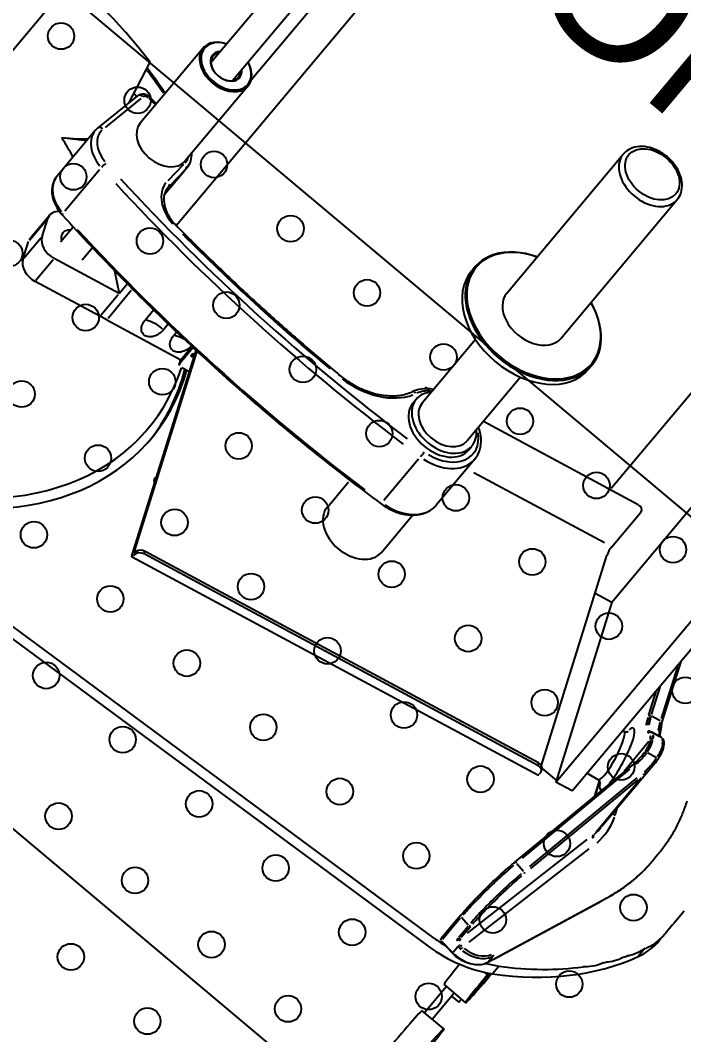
# Model space of a CAD drawing. Header units: metres. Extents: x 822482 to 822767, y 9662202 to 9662512.
# Drawn here: x 822693.6086 to 822693.8909, y 9662398.8618 to 9662399.2933 of the extents above; entities that cross this region are included whole.
import ezdxf

# ---------------------------------------------------------------- set-up
doc = ezdxf.new("R2010")
doc.units = ezdxf.units.M
doc.layers.add('ARQ_NE_EQUIPAMENTOS', color=7, linetype='Continuous')
doc.layers.add('ARQ_NE_MOBILIÁRIOS', color=251, linetype='Continuous', lineweight=0)
doc.styles.add('Arial', font='arial.ttf', dxfattribs={"height": 0.6})

# ---------------------------------------------------------------- blocks, each defined once
blk = doc.blocks.new('20006_ARQ_1400_3PV$0$IPL-001')
at = {"color": 0}
blk.add_lwpolyline([(0, 0), (1, 0), (1, -0.37), (0, -0.37)], close=True, dxfattribs=at)
for centre in [(0.01194, -0.01562), (0.05442, -0.01562), (0.09691, -0.01562), (0.13939, -0.01562), (0.18187, -0.01562), (0.22435, -0.01562), (0.26683, -0.01562), (0.30931, -0.01562), (0.3518, -0.01562), (0.05442, -0.0581), (0.09691, -0.0581), (0.13939, -0.0581), (0.18187, -0.0581), (0.22435, -0.0581), (0.26683, -0.0581), (0.30931, -0.0581), (0.3518, -0.0581), (0.39428, -0.0581), (0.05442, -0.10058), (0.09691, -0.10058), (0.13939, -0.10058), (0.18187, -0.10058), (0.22435, -0.10058), (0.26683, -0.10058), (0.30931, -0.10058), (0.3518, -0.10058), (0.39428, -0.10058), (0.09691, -0.14307), (0.13939, -0.14307), (0.18187, -0.14307), (0.22435, -0.14307), (0.26683, -0.14307), (0.30931, -0.14307), (0.3518, -0.14307), (0.39428, -0.14307), (0.43676, -0.14307), (0.13939, -0.18555), (0.18187, -0.18555), (0.22435, -0.18555), (0.26683, -0.18555), (0.30931, -0.18555), (0.3518, -0.18555), (0.39428, -0.18555), (0.43676, -0.18555), (0.18187, -0.22803), (0.22435, -0.22803), (0.26683, -0.22803), (0.30931, -0.22803), (0.3518, -0.22803), (0.39428, -0.22803), (0.22435, -0.27051), (0.26683, -0.27051), (0.30931, -0.27051), (0.3518, -0.27051), (0.26683, -0.31299), (0.30931, -0.31299)]:
    blk.add_circle(centre, 0.00562, dxfattribs=at)
blk = doc.blocks.new('20006_ARQ_1400_3PV$0$QF-062')
at = {"color": 0}
for p, q in [((0, 0), (0.32241, 0)), ((-0.02069, -0.05261), (-0.0087, -0.05261)), ((-0.01423, -0.05261), (-0.01423, -0.06712)), ((-0.00999, -0.06712), (-0.00999, -0.05261)), ((0.29355, -0.05762), (0.00702, -0.07535)), ((0.00702, -0.07959), (0.29355, -0.06187)), ((-0.00868, -0.06712), (-0.02068, -0.06712)), ((-0.01423, -0.06543), (-0.01823, -0.06543)), ((-0.01823, -0.06543), (-0.01823, -0.06712)), ((-0.02078, -0.0711), (-0.02068, -0.0711)), ((-0.00282, -0.07968), (0.00414, -0.08043)), ((-0.00278, -0.0801), (-0.00278, -0.08338)), ((0.00382, -0.08062), (-0.00243, -0.07995)), ((0.00417, -0.09318), (0.00417, -0.08132)), ((0.00484, -0.09439), (0.00484, -0.08121)), ((-0.03816, -0.14011), (-0.01688, -0.08624)), ((-0.0215, -0.08415), (-0.0215, -0.08796)), ((-0.0212, -0.08375), (-0.0212, -0.08214)), ((-0.02113, -0.08214), (-0.02115, -0.08214)), ((-0.02115, -0.08371), (-0.02115, -0.08214)), ((-0.02113, -0.0837), (-0.02113, -0.08214)), ((-0.02113, -0.08363), (-0.02113, -0.08222)), ((-0.02078, -0.0831), (-0.02068, -0.0831)), ((-0.02022, -0.08216), (-0.02022, -0.08312)), ((-0.0202, -0.08211), (-0.0202, -0.08316)), ((-0.02015, -0.08211), (-0.02015, -0.08313)), ((-0.01838, -0.08211), (-0.02006, -0.08211)), ((-0.01797, -0.08907), (-0.03713, -0.13756)), ((-0.00536, -0.08781), (-0.01885, -0.15097)), ((-0.01691, -0.08959), (-0.01691, -0.08655)), ((-0.0022, -0.09031), (-0.01571, -0.15354)), ((-0.00145, -0.09321), (-0.00145, -0.08714)), ((-0.00055, -0.08667), (-0.00055, -0.09274)), ((-0.00032, -0.09312), (0.00393, -0.0938)), ((-0.00253, -0.11099), (-0.00253, -0.11099)), ((0.0031, -0.11099), (0.0031, -0.11099)), ((-0.00349, -0.11877), (-0.00349, -0.11877)), ((-0.00336, -0.11777), (-0.00336, -0.11777)), ((0.00216, -0.11877), (0.00216, -0.11877)), ((0.00229, -0.11777), (0.00229, -0.11777)), ((0.01802, -0.16107), (0.20987, -0.12112)), ((0.20964, -0.12273), (0.20964, -0.12202)), ((0.21005, -0.12372), (0.20966, -0.12278)), ((0.21004, -0.12419), (0.21086, -0.12402)), ((0.21048, -0.12193), (0.24549, -0.20599)), ((0.24504, -0.20597), (0.21091, -0.12401)), ((-0.01586, -0.18681), (-0.00514, -0.12852)), ((-0.0044, -0.12906), (-0.01512, -0.18735)), ((-0.01019, -0.19103), (0.00173, -0.12627)), ((-0.00441, -0.12555), (-0.00441, -0.12555)), ((0.00068, -0.12654), (-0.00357, -0.12586)), ((0.00143, -0.12655), (0.00143, -0.12655)), ((0.02066, -0.1642), (0.20676, -0.12545)), ((0.02108, -0.16522), (0.20718, -0.12646)), ((0.20678, -0.1255), (0.20716, -0.12641)), ((-0.06426, -0.13333), (-0.06426, -0.12951)), ((0.00032, -0.12982), (-0.0104, -0.18811)), ((-0.06684, -0.14051), (-0.06684, -0.14408)), ((-0.06684, -0.14888), (-0.06684, -0.14408)), ((-0.06684, -0.14888), (-0.06684, -0.14988)), ((-0.06684, -0.15666), (-0.06684, -0.14988)), ((-0.01646, -0.1587), (-0.01646, -0.1884)), ((-0.01696, -0.19551), (-0.01696, -0.16175)), ((0.00249, -0.16528), (0.01016, -0.16368)), ((0.01016, -0.16368), (0.01016, -0.41113)), ((0.04124, -0.23761), (0.01016, -0.16368)), ((0.01778, -0.16197), (0.01778, -0.16268)), ((0.01789, -0.16323), (0.01831, -0.16425)), ((-0.04287, -0.16778), (-0.04287, -0.16441)), ((0.00249, -0.16528), (0.00249, -0.41273)), ((0.01841, -0.16444), (0.01048, -0.16444)), ((0.01957, -0.16522), (0.05549, -0.25146)), ((0.02106, -0.16516), (0.02068, -0.16425)), ((-0.01813, -0.16917), (-0.01702, -0.17184)), ((-0.00628, -0.16978), (-0.0037, -0.17598)), ((-0.00386, -0.17566), (-0.00616, -0.17014)), ((0.00249, -0.17509), (-0.00276, -0.17599)), ((0.28617, -0.19079), (0.31687, -0.1844)), ((0.31687, -0.18504), (0.31687, -0.19649)), ((-0.00906, -0.20234), (-0.00906, -0.18582)), ((0.3268, -0.18823), (0.32991, -0.19569)), ((0.3268, -0.20032), (0.3268, -0.18887)), ((0.12991, -0.19083), (0.12991, -0.21146)), ((0.15991, -0.19083), (0.15991, -0.20484)), ((0.28297, -0.19146), (0.24792, -0.19876)), ((0.28297, -0.19146), (0.28617, -0.19079)), ((0.28297, -0.20775), (0.28297, -0.19232)), ((0.28617, -0.19143), (0.28617, -0.20288)), ((-0.01158, -0.19836), (-0.01579, -0.19924)), ((0.2418, -0.19713), (0.24544, -0.19637)), ((0.24728, -0.19702), (0.24785, -0.19838)), ((0.24735, -0.19739), (0.24735, -0.20609)), ((0.24738, -0.19746), (0.24789, -0.19868)), ((0.28617, -0.20352), (0.31687, -0.19713)), ((0.32991, -0.19633), (0.32991, -0.20778)), ((0.33024, -0.19729), (0.33024, -0.21002)), ((0.00249, -0.19872), (0.002, -0.19884)), ((0.24792, -0.19875), (0.24792, -0.20612)), ((0.27041, -0.20188), (0.27041, -0.20756)), ((0.3268, -0.20096), (0.32991, -0.20842)), ((-0.01119, -0.207), (-0.01215, -0.2071)), ((-0.01203, -0.20709), (-0.01116, -0.207)), ((-0.01185, -0.20704), (-0.00772, -0.20618)), ((-0.00676, -0.20609), (-0.01088, -0.20694)), ((-0.00745, -0.20613), (-0.00658, -0.20604)), ((-0.00685, -0.2052), (-0.00598, -0.20511)), ((0.25688, -0.20469), (0.25688, -0.20663)), ((0.26177, -0.20694), (0.26177, -0.20368)), ((0.29382, -0.20965), (0.28617, -0.20352)), ((0.28617, -0.20352), (0.28617, -0.2089)), ((0.30735, -0.20432), (0.30735, -0.21114)), ((0.31935, -0.20432), (0.31935, -0.21262)), ((-0.00708, -0.21214), (-0.00295, -0.21128)), ((-0.00175, -0.21105), (0.00227, -0.22069)), ((0.14321, -0.23132), (0.14321, -0.20841)), ((0.00249, -0.2372), (-0.00803, -0.21193)), ((-0.00682, -0.21336), (0.002, -0.23453)), ((-0.00246, -0.21186), (0.00223, -0.22313)), ((0.32636, -0.23833), (0.32636, -0.21542)), ((0.12491, -0.24669), (0.12491, -0.22123)), ((0.33847, -0.25001), (0.33847, -0.22455)), ((0.04905, -0.23599), (0.04124, -0.23761)), ((0.04124, -0.23761), (0.04124, -0.48575)), ((0.28617, -0.24123), (0.28617, -0.43474)), ((0.34747, -0.23856), (0.33847, -0.24448)), ((0.34747, -0.23856), (0.34217, -0.24242)), ((0.05977, -0.2549), (0.12148, -0.24205)), ((0.12941, -0.2481), (0.12941, -0.25022)), ((0.16041, -0.2481), (0.16041, -0.25022)), ((0.29835, -0.26293), (0.29835, -0.24794)), ((0.29837, -0.26167), (0.29837, -0.2487)), ((0.13241, -0.28593), (0.13241, -0.25058)), ((0.15741, -0.28593), (0.15741, -0.25058)), ((0.29841, -0.26186), (0.29911, -0.25224)), ((0.29915, -0.25165), (0.29915, -0.25071)), ((0.30111, -0.25372), (0.30041, -0.26334)), ((0.33235, -0.27298), (0.33614, -0.25376)), ((0.33831, -0.25167), (0.3341, -0.27303)), ((0.05634, -0.25562), (0.05634, -0.27506)), ((0.15947, -0.25682), (0.1607, -0.25656)), ((0.05922, -0.27659), (0.13241, -0.26135)), ((0.30085, -0.30642), (0.30085, -0.2647)), ((0.32585, -0.30642), (0.32585, -0.2647)), ((0.33506, -0.26818), (0.33922, -0.28731)), ((0.07241, -0.47926), (0.07241, -0.27447)), ((0.32968, -0.27583), (0.32585, -0.27546)), ((0.32605, -0.27488), (0.32968, -0.27524)), ((0.30735, -0.30387), (0.30735, -0.49561)), ((0.31935, -0.30387), (0.31935, -0.49556)), ((0.11241, -0.30715), (0.11241, -0.30927)), ((0.12991, -0.30962), (0.12991, -0.3867)), ((0.15991, -0.30962), (0.15991, -0.3867)), ((0.17741, -0.30715), (0.17741, -0.30927)), ((0.3015, -0.30923), (0.3015, -0.44703))]:
    blk.add_line(p, q, dxfattribs=at)
for centre, major_axis, ratio in [((-0.02069, -0.03761), (0, 0.015), 0.034899), ((-0.02078, -0.0771), (0, 0.006), 0.034899), ((-0.02078, -0.0771), (0, -0.0045), 0.034899), ((0.14491, -0.38811), (-0.013, 0), 0.707107)]:
    blk.add_ellipse(centre, major_axis=major_axis, ratio=ratio, dxfattribs=at)
for centre, major_axis, ratio, start_param, end_param in [((-0.0087, -0.03761), (0, -0.015), 0.034899, 0, 3.141593), ((-0.02068, -0.08212), (0, 0.015), 0.034899, 4.713517, 7.85511), ((-0.02068, -0.08212), (0, 0.0135), 0.034899, 4.713517, 7.85511), ((-0.00868, -0.08212), (0, 0.015), 0.034899, 4.988869, 6.283185), ((0.38998, -0.17574), (0.16575, 0), 0.707107, 4.401171, 7.476631), ((-0.02068, -0.08212), (0, 0.013), 0.034899, 4.870597, 7.69803), ((-0.02068, -0.0771), (0, 0.0045), 0.034899, 0.32381, 2.817783), ((-0.02068, -0.0771), (0, -0.006), 0.034899, 0, 3.141593), ((0.01138, -0.11057), (-0.05, 0), 0.707107, 4.799655, 5.429979), ((0.38704, -0.16494), (-0.151, 0), 0.707107, 5.292632, 6.587082), ((0.39001, -0.16732), (-0.15022, 0), 0.707107, 5.238534, 6.560068), ((-0.00468, -0.08879), (-0.0127, 0), 0.707107, 4.634858, 5.938395), ((-0.0029, -0.08047), (0.000084, 0.000783), 0.105634, 5.542417, 6.244198), ((0.01138, -0.11481), (0.05, 0), 0.707107, 1.658063, 1.768848), ((0.00405, -0.08121), (0.000084, 0.000783), 0.105634, 5.542417, 6.244198), ((0.00405, -0.08121), (0.000787, 0), 0.707107, 0.071042, 1.349804), ((0.07516, -0.16224), (-0.147, 0), 0.707107, 5.429979, 5.960709), ((0.01138, -0.11481), (0.05, 0), 0.707107, 2.162955, 2.288386), ((-0.01972, -0.08211), (-0.0005, 0), 0.001127, 6.027518, 6.23666), ((-0.01615, -0.08653), (-0.000732, 0.000289), 0.68104, 0.01314, 0.249655), ((-0.00468, -0.09217), (-0.0127, 0), 0.707107, 4.771554, 5.94559), ((-0.00468, -0.09273), (-0.01191, 0), 0.707107, 4.771554, 5.94559), ((-0.00461, -0.08375), (-0.000003, -0.000787), 0.004285, 0.863947, 2.277664), ((-0.0029, -0.08412), (0.000322, 0.000718), 0.20953, 0.87522, 2.288937), ((-0.00459, -0.08646), (0.0031, -0.00066), 0.699172, 0.204546, 1.217117), ((-0.00447, -0.08591), (0.00387, -0.00083), 0.699172, 0.204546, 1.217122), ((0.07516, -0.16649), (-0.147, 0), 0.707107, 5.429979, 5.719961), ((-0.01615, -0.08991), (-0.000732, 0.000289), 0.68104, 0.341334, 1.755051), ((-0.00067, -0.08688), (-0.000787, 0), 0.707107, 4.640979, 6.054696), ((-0.00067, -0.09363), (-0.000787, 0), 0.707107, 4.64098, 6.054696), ((0.00405, -0.09439), (0.000787, 0), 0.707107, 0.071041, 1.349782), ((0.07516, -0.16649), (-0.147, 0), 0.707107, 5.795405, 5.80622), ((0.20676, -0.12333), (0.00277, 0.00115), 0.678308, 4.437079, 6.007875), ((0.20718, -0.12434), (0.00277, 0.00115), 0.678308, 4.437079, 5.840427), ((0.21048, -0.12405), (-0.00061, 0.00294), 0.199746, 5.477003, 7.047799), ((0.21091, -0.12613), (-0.00061, 0.00294), 0.199746, 5.477003, 6.880351), ((-0.01684, -0.14051), (-0.05, 0), 0.707107, 5.960709, 6.283185), ((0.07516, -0.16649), (-0.147, 0), 0.707107, 5.878384, 5.888784), ((-0.00377, -0.12537), (-0.000774, 0.000142), 0.578827, 0.204773, 1.55238), ((0.00095, -0.12612), (0.000774, -0.000142), 0.578827, 4.844562, 6.207435), ((-0.01684, -0.14475), (-0.05, 0), 0.707107, 5.960709, 5.983841), ((0.07516, -0.16649), (-0.147, 0), 0.707107, 5.958505, 5.960709), ((-0.01684, -0.14475), (-0.05, 0), 0.707107, 6.179942, 6.208221), ((0.08413, -0.16441), (-0.127, 0), 0.707107, 6.024433, 6.269567), ((0.02749, -0.1595), (-0.04763, 0), 0.707107, 6.155052, 6.547751), ((-0.0196, -0.15672), (0.0031, -0.00066), 0.699172, 0.226832, 1.640548), ((0.02749, -0.16175), (-0.04445, 0), 0.707107, 6.140733, 6.275688), ((0.01863, -0.164), (-0.00061, 0.00294), 0.199746, 0, 0.764614), ((0.02066, -0.16208), (-0.00277, -0.00115), 0.678308, 6.007875, 7.578671), ((0.38704, -0.16256), (-0.151, 0), 0.707107, 0.011117, 0.325233), ((0.02108, -0.16309), (-0.00277, -0.00115), 0.678308, 0, 1.295486), ((-0.01819, -0.17126), (-0.00293, -0.00122), 0.678308, 4.040325, 4.416197), ((-0.00334, -0.18803), (-0.00303, 0.01453), 0.199746, 5.711118, 6.564761), ((-0.0004, -0.18742), (0.00238, -0.01143), 0.199746, 3.292265, 6.132513), ((-0.00334, -0.18803), (0.00303, -0.01453), 0.199746, 3.882514, 6.743721), ((0.14491, -0.19083), (-0.015, 0), 0.707107, 3.141593, 6.283185), ((0.31913, -0.18983), (0.008, 0), 0.707107, 0.286382, 1.857076), ((0.02746, -0.19704), (0.04425, -0.00475), 0.821826, 3.087065, 3.221676), ((-0.01568, -0.19013), (-0.000774, 0.000142), 0.578827, 0.204779, 1.552382), ((-0.01096, -0.19089), (0.000774, -0.000142), 0.578827, 4.844559, 6.207468), ((-0.01131, -0.19786), (0.000785, 0.000064), 0.575311, 4.696584, 6.144209), ((0.02746, -0.19704), (0.0379, -0.00433), 0.826121, 3.239938, 3.300029), ((0.24544, -0.19779), (0.00185, 0.00077), 0.678308, 6.007875, 7.578671), ((0.246, -0.19914), (0.00185, 0.00077), 0.678308, 6.007875, 6.283185), ((0.31913, -0.20256), (0.008, 0), 0.707107, 0.286382, 1.857076), ((0.32224, -0.19729), (0.008, 0), 0.707107, 0, 0.286382), ((-0.01599, -0.19883), (-0.000783, -0.000087), 0.573268, 0.072364, 1.384942), ((0.244, -0.20374), (0.00175, 0.00073), 0.678308, 4.986181, 7.580189), ((0.26337, -0.19625), (0.01062, 0), 0.707107, 4.605167, 5.392375), ((-0.01439, -0.20436), (-0.000673, -0.000409), 0.853321, 0.059586, 1.118767), ((-0.01588, -0.18843), (0.00388, -0.01865), 0.199746, 5.794012, 6.237749), ((-0.01223, -0.20632), (0.00008, -0.000783), 0.979636, 0.00508, 0.096518), ((-0.01127, -0.20622), (0.00008, -0.000783), 0.979636, 0.00508, 0.096518), ((-0.00731, -0.22565), (-0.00388, 0.01865), 0.199746, 5.516273, 6.223131), ((-0.00981, -0.20341), (0.000673, 0.000409), 0.853321, 4.397771, 5.811487), ((-0.0113, -0.18747), (0.00388, -0.01865), 0.199746, 5.794012, 6.237749), ((-0.01054, -0.18732), (0.00372, -0.01788), 0.199746, 5.794012, 6.237749), ((-0.00765, -0.20537), (0.00008, -0.000783), 0.979636, 0.180138, 1.593855), ((-0.00669, -0.20527), (0.00008, -0.000783), 0.979636, 0.180138, 1.593855), ((-0.00273, -0.2247), (-0.00388, 0.01865), 0.199746, 5.516273, 6.223131), ((-0.00197, -0.22454), (-0.00404, 0.01942), 0.199746, 5.516273, 6.223131), ((0.19949, -0.67213), (-0.66, 0), 0.707107, 4.532903, 4.78383), ((0.24456, -0.2051), (-0.00175, -0.00073), 0.678308, 3.74826, 4.438597), ((0.24985, -0.19906), (0.01062, 0), 0.707107, 4.978429, 5.412021), ((0.31507, -0.20782), (0.006, 0), 0.707107, 5.507491, 7.058879), ((-0.00273, -0.21067), (0.000727, 0.000303), 0.678308, 4.515618, 5.929335), ((0.14491, -0.22123), (-0.02, 0), 0.707107, 4.872041, 6.208915), ((0.32224, -0.21002), (0.008, 0), 0.707107, 5.52858, 6.569568), ((-0.00731, -0.21163), (-0.000727, -0.000303), 0.678308, 0.064774, 1.230712), ((0.32597, -0.21553), (0.00027, 0.00198), 0.135922, 5.545998, 6.244386), ((0.32347, -0.22455), (0.015, 0), 0.707107, 0.068868, 1.308501), ((0.14491, -0.24669), (-0.02, 0), 0.707107, 4.872041, 6.208915), ((0.14338, -0.23401), (0.00012, -0.002), 0.0603, 4.003706, 5.417423), ((0.19949, -0.69759), (0.66, 0), 0.707107, 1.39131, 1.642237), ((0.19949, -0.699), (-0.658, 0), 0.707107, 4.532903, 4.78383), ((0.14491, -0.2481), (-0.018, 0), 0.707107, 4.912198, 6.971906), ((0.14491, -0.2481), (-0.0155, 0), 0.707107, 3.141593, 6.283185), ((0.19238, -0.25921), (-0.032, 0), 0.707107, 4.785808, 5.901599), ((0.19201, -0.23517), (0.00002, -0.002), 0.008082, 5.537026, 6.243914), ((0.19949, -0.699), (0.654, 0), 0.707107, 1.444707, 1.574989), ((0.14491, -0.25022), (-0.0155, 0), 0.707107, 2.508923, 6.915855), ((0.28643, -0.23924), (-0.00019, -0.00199), 0.093997, 0.039493, 0.750363), ((0.28417, -0.25257), (0.017, 0), 0.707107, 0.0232, 1.363034), ((0.32597, -0.24099), (-0.00027, -0.00198), 0.135922, 0.87335, 2.287067), ((0.32347, -0.25001), (0.015, 0), 0.707107, 0.068868, 1.308501), ((0.14491, -0.25058), (-0.0125, 0), 0.707107, 3.141593, 6.283185), ((0.32347, -0.25142), (0.013, 0), 0.707107, 6.220477, 7.584761), ((0.05549, -0.25358), (0.00061, -0.00294), 0.199746, 0.764614, 2.33541), ((0.14491, -0.2481), (0.018, 0), 0.707107, 5.504214, 5.939409), ((0.162, -0.25069), (0.00181, -0.00085), 0.6713, 5.080127, 6.219866), ((0.28417, -0.25116), (0.015, 0), 0.707107, 6.234512, 6.280624), ((0.30114, -0.25177), (-0.00199, 0.00014), 0.706179, 0.129708, 1.543425), ((0.33635, -0.25128), (0.00196, -0.00039), 0.700336, 4.921261, 6.211505), ((0.31335, -0.2647), (-0.0125, 0), 0.707107, 3.141593, 6.283185), ((0.31335, -0.26293), (-0.015, 0), 0.707107, 6.234512, 6.280624), ((0.30037, -0.26246), (-0.00199, 0.00014), 0.706179, 0.129708, 1.543425), ((0.31335, -0.26435), (-0.013, 0), 0.707107, 6.248424, 6.544958), ((0.05922, -0.27446), (-0.00277, -0.00115), 0.678308, 6.007875, 7.578671), ((0.32988, -0.27384), (-0.0002, -0.00199), 0.097623, 0.03951, 0.750699), ((0.33016, -0.27386), (0.002, 0), 0.707107, 4.652444, 6.066463), ((0.33214, -0.27264), (0.00196, -0.00039), 0.700336, 4.921261, 6.211505), ((0.38783, -0.17253), (-0.151, 0), 0.707107, 1.207925, 1.22092), ((0.14491, -0.30715), (-0.0325, 0), 0.707107, 3.141593, 6.283185), ((0.38783, -0.17253), (-0.165, 0), 0.707107, 1.189785, 1.26294), ((0.14491, -0.30927), (0.0325, 0), 0.707107, 5.192118, 10.515846), ((0.14491, -0.30962), (-0.032, 0), 0.707107, 2.058671, 7.366106), ((0.31335, -0.30642), (0.0125, 0), 0.707107, 5.213044, 10.49492), ((0.14491, -0.30962), (0.015, 0), 0.707107, 0, 3.141593), ((0.31335, -0.30677), (-0.012, 0), 0.707107, 2.094395, 7.330383), ((0.31335, -0.30677), (0.0075, 0), 0.707107, 5.639684, 10.068279), ((0.31335, -0.30642), (-0.007, 0), 0.707107, 2.600493, 6.824285), ((0.14491, -0.3867), (0.015, 0), 0.707107, 0.15708, 2.984513)]:
    blk.add_ellipse(centre, major_axis=major_axis, ratio=ratio, start_param=start_param, end_param=end_param, dxfattribs=at)
for points, knots in [([(-0.02113, -0.08214), (-0.02113, -0.08078), (-0.02112, -0.07941), (-0.02109, -0.07681), (-0.02107, -0.07558), (-0.02101, -0.07337), (-0.02098, -0.07239), (-0.0209, -0.07078), (-0.02086, -0.07015), (-0.02079, -0.06949), (-0.02077, -0.06932), (-0.02072, -0.06911), (-0.02071, -0.06905), (-0.02065, -0.06893), (-0.02063, -0.06889), (-0.02059, -0.06883)], [1.570796, 1.570796, 1.570796, 1.570796, 1.885181, 1.885181, 2.199566, 2.199566, 2.513951, 2.513951, 2.828336, 2.828336, 2.985528, 2.985528, 3.064124, 3.064124, 3.09731, 3.09731, 3.09731, 3.09731]), ([(-0.01688, -0.08624), (-0.01654, -0.08536), (-0.01602, -0.08453), (-0.01468, -0.08303), (-0.01386, -0.08236), (-0.01202, -0.08122), (-0.01098, -0.08074), (-0.00878, -0.08003), (-0.00761, -0.07979), (-0.00522, -0.07955), (-0.00401, -0.07956), (-0.00282, -0.07968)], [0.558754, 0.558754, 0.558754, 0.558754, 0.848429, 0.848429, 1.138104, 1.138104, 1.427779, 1.427779, 1.717454, 1.717454, 2.007129, 2.007129, 2.007129, 2.007129]), ([(-0.00287, -0.08353), (-0.00294, -0.0835), (-0.00301, -0.08348), (-0.00308, -0.08345), (-0.00327, -0.08338), (-0.00347, -0.08333), (-0.00367, -0.08329), (-0.00381, -0.08326), (-0.00396, -0.08324), (-0.00411, -0.08322), (-0.00424, -0.0832), (-0.00437, -0.0832), (-0.00451, -0.08319)], [0.0500049, 0.0500049, 0.0500049, 0.0500049, 0.1719472, 0.1719472, 0.1719472, 0.5000013, 0.5000013, 0.5000013, 0.7409433, 0.7409433, 0.7409433, 0.9500003, 0.9500003, 0.9500003, 0.9500003]), ([(-0.00146, -0.09483), (-0.00147, -0.09541), (-0.00148, -0.09602), (-0.0015, -0.09664), (-0.0015, -0.09672), (-0.0015, -0.0968), (-0.00151, -0.09689), (-0.00154, -0.09803), (-0.0016, -0.09924), (-0.00167, -0.10051), (-0.00167, -0.10056), (-0.00167, -0.10061), (-0.00168, -0.10066), (-0.00175, -0.10197), (-0.00184, -0.10332), (-0.00195, -0.10471), (-0.00195, -0.10472), (-0.00195, -0.10473), (-0.00195, -0.10474), (-0.00206, -0.10614), (-0.00219, -0.10757), (-0.00233, -0.10901), (-0.00233, -0.10904), (-0.00234, -0.10907), (-0.00234, -0.1091), (-0.00248, -0.11051), (-0.00263, -0.11193), (-0.00279, -0.11333), (-0.0028, -0.1134), (-0.00281, -0.11348), (-0.00282, -0.11355), (-0.00298, -0.11491), (-0.00315, -0.11626), (-0.00333, -0.11757), (-0.00334, -0.11768), (-0.00336, -0.1178), (-0.00337, -0.11791), (-0.00355, -0.11918), (-0.00373, -0.12042), (-0.00392, -0.1216), (-0.00394, -0.12174), (-0.00396, -0.12189), (-0.00399, -0.12203), (-0.00409, -0.12265), (-0.00419, -0.12326), (-0.00429, -0.12385)], [0.05, 0.05, 0.05, 0.05, 0.1163558, 0.1163558, 0.1163558, 0.125, 0.125, 0.125, 0.2451431, 0.2451431, 0.2451431, 0.25, 0.25, 0.25, 0.3738855, 0.3738855, 0.3738855, 0.375, 0.375, 0.375, 0.5, 0.5, 0.5, 0.5026317, 0.5026317, 0.5026317, 0.625, 0.625, 0.625, 0.6313827, 0.6313827, 0.6313827, 0.75, 0.75, 0.75, 0.7601227, 0.7601227, 0.7601227, 0.875, 0.875, 0.875, 0.8889453, 0.8889453, 0.8889453, 0.95, 0.95, 0.95, 0.95]), ([(-0.00354, -0.12435), (-0.00344, -0.12374), (-0.00333, -0.12311), (-0.00323, -0.12246), (-0.0032, -0.12232), (-0.00318, -0.12217), (-0.00316, -0.12202), (-0.00296, -0.12079), (-0.00277, -0.11952), (-0.00259, -0.11821), (-0.00257, -0.11809), (-0.00256, -0.11798), (-0.00254, -0.11786), (-0.00236, -0.1165), (-0.00218, -0.11512), (-0.00201, -0.11372), (-0.002, -0.11364), (-0.00199, -0.11356), (-0.00198, -0.11349), (-0.00181, -0.11204), (-0.00165, -0.11058), (-0.00151, -0.10913), (-0.00151, -0.1091), (-0.0015, -0.10906), (-0.0015, -0.10903), (-0.00147, -0.1087), (-0.00144, -0.10838), (-0.0014, -0.10805), (-0.00129, -0.1069), (-0.00119, -0.10576), (-0.0011, -0.10463), (-0.0011, -0.10462), (-0.0011, -0.10461), (-0.0011, -0.10459), (-0.00099, -0.10316), (-0.00089, -0.10176), (-0.00081, -0.10042), (-0.0008, -0.10037), (-0.0008, -0.10031), (-0.0008, -0.10026), (-0.00072, -0.09896), (-0.00066, -0.09771), (-0.00062, -0.09653), (-0.00062, -0.09644), (-0.00062, -0.09636), (-0.00061, -0.09627), (-0.00059, -0.09562), (-0.00058, -0.095), (-0.00057, -0.0944)], [0.050016, 0.050016, 0.050016, 0.050016, 0.1109306, 0.1109306, 0.1109306, 0.125, 0.125, 0.125, 0.2397327, 0.2397327, 0.2397327, 0.25, 0.25, 0.25, 0.3685328, 0.3685328, 0.3685328, 0.375, 0.375, 0.375, 0.4973339, 0.4973339, 0.4973339, 0.5, 0.5, 0.5, 0.5276088, 0.5276088, 0.5276088, 0.625, 0.625, 0.625, 0.6261353, 0.6261353, 0.6261353, 0.75, 0.75, 0.75, 0.7549356, 0.7549356, 0.7549356, 0.875, 0.875, 0.875, 0.8837372, 0.8837372, 0.8837372, 0.9499862, 0.9499862, 0.9499862, 0.9499862]), ([(0.00484, -0.09439), (0.00484, -0.09632), (0.00477, -0.0986), (0.00451, -0.10347), (0.00431, -0.10613), (0.00381, -0.11148), (0.00351, -0.11423), (0.00284, -0.11947), (0.00246, -0.12202), (0.00196, -0.12499), (0.00184, -0.12564), (0.00173, -0.12627)], [0, 0, 0, 0, 0.816469, 0.816469, 1.631426, 1.631426, 2.440572, 2.440572, 3.246707, 3.246707, 3.480683, 3.480683, 3.480683, 3.480683]), ([(0.00416, -0.09515), (0.00415, -0.09574), (0.00413, -0.09636), (0.00411, -0.09699), (0.00411, -0.09705), (0.00411, -0.09712), (0.0041, -0.09718), (0.00406, -0.09838), (0.004, -0.09964), (0.00393, -0.10095), (0.00392, -0.10103), (0.00392, -0.1011), (0.00391, -0.10117), (0.00384, -0.10249), (0.00374, -0.10386), (0.00363, -0.10526), (0.00363, -0.1053), (0.00362, -0.10534), (0.00362, -0.10539), (0.0035, -0.10682), (0.00337, -0.10829), (0.00322, -0.10977), (0.00322, -0.10978), (0.00322, -0.10978), (0.00322, -0.10979), (0.00307, -0.11127), (0.00291, -0.11276), (0.00274, -0.11424), (0.00273, -0.11427), (0.00273, -0.11431), (0.00273, -0.11434), (0.00256, -0.11578), (0.00237, -0.11722), (0.00218, -0.11862), (0.00217, -0.11868), (0.00216, -0.11875), (0.00215, -0.11881), (0.00195, -0.12028), (0.00174, -0.1217), (0.00152, -0.12306), (0.00141, -0.12376), (0.00129, -0.12444), (0.00118, -0.1251)], [0.0500231, 0.0500231, 0.0500231, 0.0500231, 0.1153514, 0.1153514, 0.1153514, 0.1219751, 0.1219751, 0.1219751, 0.2438664, 0.2438664, 0.2438664, 0.2507134, 0.2507134, 0.2507134, 0.3721882, 0.3721882, 0.3721882, 0.3758688, 0.3758688, 0.3758688, 0.5003185, 0.5003185, 0.5003185, 0.5008419, 0.5008419, 0.5008419, 0.6256992, 0.6256992, 0.6256992, 0.6283268, 0.6283268, 0.6283268, 0.7505074, 0.7505074, 0.7505074, 0.7562837, 0.7562837, 0.7562837, 0.8842251, 0.8842251, 0.8842251, 0.9499722, 0.9499722, 0.9499722, 0.9499722]), ([(-0.0547, -0.11777), (-0.05467, -0.11771), (-0.05464, -0.11766), (-0.0538, -0.11608), (-0.0529, -0.11473), (-0.05114, -0.11257), (-0.05014, -0.11163), (-0.04916, -0.11101), (-0.04915, -0.111), (-0.04913, -0.11099)], [5.301836, 5.301836, 5.301836, 5.301836, 5.321298, 5.321298, 5.837487, 5.837487, 6.376582, 6.376582, 6.384239, 6.384239, 6.384239, 6.384239]), ([(-0.05996, -0.12555), (-0.05993, -0.12549), (-0.05991, -0.12543), (-0.05923, -0.12386), (-0.05851, -0.12251), (-0.05708, -0.12036), (-0.05627, -0.11942), (-0.05547, -0.11879), (-0.05545, -0.11878), (-0.05543, -0.11877)], [5.186646, 5.186646, 5.186646, 5.186646, 5.206954, 5.206954, 5.701677, 5.701677, 6.213301, 6.213301, 6.224961, 6.224961, 6.224961, 6.224961]), ([(-0.06416, -0.13333), (-0.06414, -0.13326), (-0.06412, -0.1332), (-0.06359, -0.13163), (-0.06301, -0.13029), (-0.06188, -0.12815), (-0.06123, -0.12721), (-0.06059, -0.12658), (-0.06057, -0.12656), (-0.06055, -0.12655)], [5.101983, 5.101983, 5.101983, 5.101983, 5.12288, 5.12288, 5.601696, 5.601696, 6.092992, 6.092992, 6.10754, 6.10754, 6.10754, 6.10754]), ([(-0.06657, -0.14111), (-0.06657, -0.14103), (-0.06656, -0.14095), (-0.06639, -0.1394), (-0.06614, -0.13806), (-0.06553, -0.13591), (-0.06511, -0.13499), (-0.06464, -0.13436), (-0.06463, -0.13434), (-0.06462, -0.13432)], [5.0085513, 5.0085513, 5.0085513, 5.0085513, 5.0321197, 5.0321197, 5.4871063, 5.4871063, 5.9604569, 5.9604569, 5.974653, 5.974653, 5.974653, 5.974653]), ([(-0.06684, -0.14408), (-0.06684, -0.14331), (-0.0668, -0.14265), (-0.06671, -0.14216), (-0.06671, -0.14213), (-0.0667, -0.1421)], [5.5538015, 5.5538015, 5.5538015, 5.5538015, 5.9030689, 5.9030689, 5.9236099, 5.9236099, 5.9236099, 5.9236099]), ([(-0.04287, -0.16441), (-0.04287, -0.16277), (-0.04281, -0.16113), (-0.04256, -0.15785), (-0.04237, -0.15621), (-0.04186, -0.15295), (-0.04155, -0.15133), (-0.04079, -0.14809), (-0.04035, -0.14648), (-0.03935, -0.14328), (-0.03879, -0.14169), (-0.03816, -0.14011)], [0.2863824, 0.2863824, 0.2863824, 0.2863824, 0.3408566, 0.3408566, 0.3953308, 0.3953308, 0.4498051, 0.4498051, 0.5042793, 0.5042793, 0.5587535, 0.5587535, 0.5587535, 0.5587535]), ([(0.22276, -0.15142), (0.22292, -0.15153), (0.22306, -0.15164), (0.22344, -0.15197), (0.22369, -0.15226), (0.22393, -0.15275), (0.22401, -0.15303), (0.22401, -0.1535), (0.22394, -0.15377), (0.22383, -0.15399)], [-1.2311558, -1.2311558, -1.2311558, -1.2311558, -1.1715512, -1.1715512, -1.0505971, -1.0505971, -0.9499434, -0.9499434, -0.8525133, -0.8525133, -0.8525133, -0.8525133]), ([(-0.03767, -0.1933), (-0.03836, -0.19165), (-0.03898, -0.18998), (-0.04009, -0.18662), (-0.04057, -0.18493), (-0.04141, -0.18153), (-0.04176, -0.17983), (-0.04231, -0.1764), (-0.04252, -0.17468), (-0.0428, -0.17124), (-0.04287, -0.16951), (-0.04287, -0.16778)], [0, 0, 0, 0, 0.0572765, 0.0572765, 0.1145529, 0.1145529, 0.1718294, 0.1718294, 0.2291059, 0.2291059, 0.2863824, 0.2863824, 0.2863824, 0.2863824]), ([(-0.00459, -0.17557), (-0.00459, -0.17557), (-0.00453, -0.17563), (-0.00418, -0.17583), (-0.00394, -0.17594), (-0.00336, -0.17603), (-0.00306, -0.17604), (-0.00276, -0.17599)], [3.650615, 3.650615, 3.650615, 3.650615, 3.7754824, 3.7754824, 3.8703357, 3.8703357, 3.9406563, 3.9406563, 3.9406563, 3.9406563]), ([(-0.01607, -0.19885), (-0.01614, -0.1981), (-0.01619, -0.19735), (-0.0162, -0.19661), (-0.0162, -0.19653), (-0.01621, -0.19645), (-0.01621, -0.19637), (-0.01622, -0.1954), (-0.01619, -0.19443), (-0.0161, -0.19346), (-0.0161, -0.19345), (-0.0161, -0.19343), (-0.0161, -0.19341), (-0.01603, -0.19261), (-0.01593, -0.19181), (-0.0158, -0.19102)], [0.05, 0.05, 0.05, 0.05, 0.3063964, 0.3063964, 0.3063964, 0.3333333, 0.3333333, 0.3333333, 0.6666667, 0.6666667, 0.6666667, 0.6733297, 0.6733297, 0.6733297, 0.95, 0.95, 0.95, 0.95]), ([(-0.01106, -0.19169), (-0.01117, -0.19233), (-0.01136, -0.19375), (-0.01146, -0.19586), (-0.01142, -0.1973), (-0.01137, -0.19796)], [0.05, 0.05, 0.05, 0.05, 0.3333333, 0.6666667, 0.95, 0.95, 0.95, 0.95]), ([(-0.00915, -0.20309), (-0.00916, -0.20308), (-0.00917, -0.20306), (-0.00918, -0.20305), (-0.00923, -0.20296), (-0.00928, -0.20286), (-0.00933, -0.20276), (-0.00938, -0.20265), (-0.00944, -0.20253), (-0.00949, -0.20241), (-0.00953, -0.20233), (-0.00956, -0.20225), (-0.0096, -0.20216), (-0.00967, -0.202), (-0.00973, -0.20182), (-0.0098, -0.20163), (-0.00982, -0.20157), (-0.00984, -0.20151), (-0.00985, -0.20145), (-0.00993, -0.20122), (-0.01, -0.20097), (-0.01007, -0.20071), (-0.01007, -0.20069), (-0.01008, -0.20067), (-0.01008, -0.20064), (-0.01015, -0.20036), (-0.01022, -0.20006), (-0.01027, -0.19975), (-0.01028, -0.19972), (-0.01028, -0.1997), (-0.01029, -0.19968), (-0.01034, -0.19939), (-0.01038, -0.19909), (-0.01042, -0.19879), (-0.01043, -0.19871), (-0.01044, -0.19864), (-0.01045, -0.19856), (-0.01046, -0.19843), (-0.01048, -0.19829), (-0.01049, -0.19816)], [0.05, 0.05, 0.05, 0.05, 0.0641326, 0.0641326, 0.0641326, 0.1428571, 0.1428571, 0.1428571, 0.22968, 0.22968, 0.22968, 0.2857143, 0.2857143, 0.2857143, 0.3947903, 0.3947903, 0.3947903, 0.4285714, 0.4285714, 0.4285714, 0.5598921, 0.5598921, 0.5598921, 0.5714286, 0.5714286, 0.5714286, 0.7142857, 0.7142857, 0.7142857, 0.7248698, 0.7248698, 0.7248698, 0.8571429, 0.8571429, 0.8571429, 0.8901775, 0.8901775, 0.8901775, 0.95, 0.95, 0.95, 0.95]), ([(0.26177, -0.20368), (0.26177, -0.20297), (0.26187, -0.20217), (0.2623, -0.20058), (0.26263, -0.19978), (0.26338, -0.19865), (0.26379, -0.19816), (0.26448, -0.19756), (0.26485, -0.19731), (0.26546, -0.19701), (0.2658, -0.19689), (0.26638, -0.19677), (0.26672, -0.19675), (0.26733, -0.19679), (0.2677, -0.19689), (0.26839, -0.1972), (0.2688, -0.19752), (0.26955, -0.19834), (0.26989, -0.199), (0.27032, -0.20041), (0.27041, -0.20117), (0.27041, -0.20188)], [0, 0, 0, 0, 0.300923, 0.300923, 0.601846, 0.601846, 0.778482, 0.778482, 0.89213, 0.89213, 0.98298, 0.98298, 1.073831, 1.073831, 1.187479, 1.187479, 1.364114, 1.364114, 1.665037, 1.665037, 1.965961, 1.965961, 1.965961, 1.965961]), ([(-0.01507, -0.20477), (-0.01565, -0.20381), (-0.01611, -0.20256), (-0.01657, -0.20042), (-0.01668, -0.19969), (-0.01677, -0.19892)], [0, 0, 0, 0, 0.5964554, 0.5964554, 0.8778155, 0.8778155, 0.8778155, 0.8778155]), ([(-0.01445, -0.20485), (-0.01465, -0.20448), (-0.01484, -0.20408), (-0.01502, -0.20363), (-0.01503, -0.20359), (-0.01505, -0.20356), (-0.01506, -0.20352), (-0.01528, -0.20294), (-0.01547, -0.2023), (-0.01563, -0.20159), (-0.01564, -0.20156), (-0.01565, -0.20153), (-0.01565, -0.2015), (-0.01578, -0.20092), (-0.01589, -0.20031), (-0.01598, -0.19965)], [0.0499973, 0.0499973, 0.0499973, 0.0499973, 0.3120225, 0.3120225, 0.3120225, 0.3333333, 0.3333333, 0.3333333, 0.6666667, 0.6666667, 0.6666667, 0.6811577, 0.6811577, 0.6811577, 0.9499478, 0.9499478, 0.9499478, 0.9499478]), ([(-0.01131, -0.19867), (-0.01125, -0.19926), (-0.01116, -0.19982), (-0.01106, -0.20036), (-0.011, -0.20069), (-0.01093, -0.201), (-0.01085, -0.20131), (-0.01078, -0.20161), (-0.01069, -0.2019), (-0.0106, -0.20217), (-0.01052, -0.20244), (-0.01043, -0.20269), (-0.01033, -0.20293), (-0.01019, -0.20328), (-0.01003, -0.2036), (-0.00987, -0.20389)], [0.0500002, 0.0500002, 0.0500002, 0.0500002, 0.295693, 0.295693, 0.295693, 0.4477195, 0.4477195, 0.4477195, 0.5968736, 0.5968736, 0.5968736, 0.7404664, 0.7404664, 0.7404664, 0.95, 0.95, 0.95, 0.95]), ([(0.002, -0.19884), (0.00159, -0.19894), (0.00124, -0.19914), (0.00079, -0.19951), (0.00066, -0.19968), (0.00051, -0.1999), (0.0005, -0.19996), (0.00049, -0.19996), (0.00049, -0.19996), (0.00049, -0.19996)], [0.8133013, 0.8133013, 0.8133013, 0.8133013, 0.9094888, 0.9094888, 1.0020274, 1.0020274, 1.1006727, 1.1006727, 1.1033426, 1.1033426, 1.1033426, 1.1033426]), ([(0.24826, -0.20613), (0.24828, -0.20552), (0.24838, -0.20486), (0.24877, -0.2034), (0.24911, -0.2026), (0.24986, -0.20146), (0.25026, -0.20098), (0.25096, -0.20038), (0.25132, -0.20013), (0.25193, -0.19983), (0.25227, -0.19971), (0.25286, -0.19959), (0.2532, -0.19956), (0.25381, -0.19961), (0.25417, -0.19971), (0.25487, -0.20002), (0.25527, -0.20034), (0.25602, -0.20116), (0.25636, -0.20182), (0.25679, -0.20323), (0.25688, -0.20399), (0.25688, -0.20469)], [0.049914, 0.049914, 0.049914, 0.049914, 0.300923, 0.300923, 0.601846, 0.601846, 0.778482, 0.778482, 0.89213, 0.89213, 0.98298, 0.98298, 1.073831, 1.073831, 1.187479, 1.187479, 1.364114, 1.364114, 1.665037, 1.665037, 1.965961, 1.965961, 1.965961, 1.965961]), ([(-0.01507, -0.20477), (-0.01489, -0.20506), (-0.01472, -0.20532), (-0.01438, -0.20579), (-0.0142, -0.206), (-0.01385, -0.20638), (-0.01367, -0.20654), (-0.01329, -0.20682), (-0.01309, -0.20693), (-0.01265, -0.20709), (-0.0124, -0.20713), (-0.01215, -0.2071)], [0.2923575, 0.2923575, 0.2923575, 0.2923575, 0.3909656, 0.3909656, 0.4895738, 0.4895738, 0.5881819, 0.5881819, 0.68679, 0.68679, 0.7853982, 0.7853982, 0.7853982, 0.7853982]), ([(-0.00803, -0.21193), (-0.00832, -0.21124), (-0.00861, -0.21061), (-0.00917, -0.20948), (-0.00944, -0.20899), (-0.00997, -0.20816), (-0.01022, -0.20782), (-0.01066, -0.20732), (-0.01086, -0.20716), (-0.01113, -0.207), (-0.01118, -0.207), (-0.01119, -0.207)], [3.1415927, 3.1415927, 3.1415927, 3.1415927, 3.2986723, 3.2986723, 3.4557519, 3.4557519, 3.6128316, 3.6128316, 3.7699112, 3.7699112, 3.9269908, 3.9269908, 3.9269908, 3.9269908]), ([(0.14325, -0.20655), (0.14134, -0.20667), (0.13944, -0.20699), (0.13585, -0.20801), (0.13414, -0.20872), (0.13107, -0.21047), (0.12969, -0.21153), (0.1274, -0.21392), (0.12649, -0.21527), (0.12524, -0.21815), (0.12491, -0.21969), (0.12491, -0.22123)], [1.794679, 1.794679, 1.794679, 1.794679, 2.091762, 2.091762, 2.388845, 2.388845, 2.685928, 2.685928, 2.983011, 2.983011, 3.280094, 3.280094, 3.280094, 3.280094]), ([(0.32625, -0.21355), (0.31422, -0.21189), (0.30212, -0.21046), (0.27784, -0.20808), (0.26565, -0.20713), (0.24122, -0.20571), (0.22898, -0.20524), (0.20447, -0.20479), (0.19221, -0.2048), (0.16771, -0.20532), (0.15547, -0.20582), (0.14325, -0.20655)], [1.5158712, 1.5158712, 1.5158712, 1.5158712, 1.5716328, 1.5716328, 1.6273944, 1.6273944, 1.6831561, 1.6831561, 1.7389177, 1.7389177, 1.7946793, 1.7946793, 1.7946793, 1.7946793]), ([(0.31954, -0.205), (0.31952, -0.20508), (0.3195, -0.20517), (0.31943, -0.20535), (0.31939, -0.20545), (0.31935, -0.20555)], [0.10036511, 0.10036511, 0.10036511, 0.10036511, 0.12873184, 0.12873184, 0.16094068, 0.16094068, 0.16094068, 0.16094068]), ([(0.33847, -0.22455), (0.33847, -0.22345), (0.33825, -0.22235), (0.33742, -0.22027), (0.33682, -0.2193), (0.3353, -0.21756), (0.33439, -0.21678), (0.33235, -0.21545), (0.33122, -0.2149), (0.32882, -0.21404), (0.32755, -0.21373), (0.32625, -0.21355)], [0.138502, 0.138502, 0.138502, 0.138502, 0.413976, 0.413976, 0.689449, 0.689449, 0.964923, 0.964923, 1.240397, 1.240397, 1.515871, 1.515871, 1.515871, 1.515871]), ([(0.19203, -0.23717), (0.1895, -0.23719), (0.18698, -0.23743), (0.1821, -0.23835), (0.17975, -0.23902), (0.17537, -0.24074), (0.17335, -0.24179), (0.16975, -0.24418), (0.16818, -0.24553), (0.16558, -0.24841), (0.16455, -0.24995), (0.16381, -0.25154)], [1.720728, 1.720728, 1.720728, 1.720728, 1.968682, 1.968682, 2.216635, 2.216635, 2.464589, 2.464589, 2.712543, 2.712543, 2.960496, 2.960496, 2.960496, 2.960496]), ([(0.28624, -0.24124), (0.28, -0.24064), (0.27374, -0.24012), (0.26121, -0.23919), (0.25494, -0.23879), (0.24238, -0.23812), (0.2361, -0.23785), (0.22351, -0.23743), (0.21722, -0.23729), (0.20462, -0.23713), (0.19833, -0.23712), (0.19203, -0.23717)], [1.5759709, 1.5759709, 1.5759709, 1.5759709, 1.6049224, 1.6049224, 1.6338739, 1.6338739, 1.6628254, 1.6628254, 1.6917769, 1.6917769, 1.7207284, 1.7207284, 1.7207284, 1.7207284]), ([(0.29917, -0.25116), (0.29917, -0.25028), (0.29899, -0.24939), (0.29826, -0.24765), (0.2977, -0.24679), (0.29621, -0.24516), (0.29528, -0.2444), (0.2931, -0.24308), (0.29185, -0.24252), (0.28916, -0.24167), (0.28772, -0.24138), (0.28624, -0.24124)], [0.138502, 0.138502, 0.138502, 0.138502, 0.425996, 0.425996, 0.713489, 0.713489, 1.000983, 1.000983, 1.288477, 1.288477, 1.575971, 1.575971, 1.575971, 1.575971]), ([(0.12491, -0.24669), (0.12491, -0.2482), (0.12523, -0.24972), (0.12646, -0.25261), (0.12739, -0.25399), (0.12966, -0.25635), (0.13096, -0.25736), (0.13241, -0.25821)], [3.2800943, 3.2800943, 3.2800943, 3.2800943, 3.5724543, 3.5724543, 3.8755065, 3.8755065, 4.1586672, 4.1586672, 4.1586672, 4.1586672]), ([(0.33831, -0.25167), (0.33833, -0.25156), (0.33835, -0.25145), (0.33839, -0.25123), (0.3384, -0.25112), (0.33843, -0.2509), (0.33844, -0.25079), (0.33845, -0.25056), (0.33846, -0.25045), (0.33847, -0.25023), (0.33847, -0.25012), (0.33847, -0.25001)], [0, 0, 0, 0, 0.0277003, 0.0277003, 0.0554007, 0.0554007, 0.083101, 0.083101, 0.1108013, 0.1108013, 0.1385017, 0.1385017, 0.1385017, 0.1385017]), ([(0.15741, -0.25821), (0.159, -0.25728), (0.16041, -0.25616), (0.16249, -0.25386), (0.16325, -0.25273), (0.16381, -0.25154)], [5.5431141, 5.5431141, 5.5431141, 5.5431141, 5.8531752, 5.8531752, 6.1020887, 6.1020887, 6.1020887, 6.1020887]), ([(0.29835, -0.26293), (0.29835, -0.26408), (0.29859, -0.26521), (0.29946, -0.26732), (0.30008, -0.26829), (0.30085, -0.26916)], [3.2800943, 3.2800943, 3.2800943, 3.2800943, 3.564946, 3.564946, 3.8413842, 3.8413842, 3.8413842, 3.8413842]), ([(0.32968, -0.27583), (0.33004, -0.27587), (0.3304, -0.27587), (0.33111, -0.27578), (0.33146, -0.27569), (0.33214, -0.27543), (0.33247, -0.27526), (0.33309, -0.27481), (0.33337, -0.27453), (0.33381, -0.27389), (0.33398, -0.27354), (0.33408, -0.27311), (0.33409, -0.27307), (0.3341, -0.27303)], [4.712389, 4.712389, 4.712389, 4.712389, 5.026582, 5.026582, 5.340775, 5.340775, 5.654968, 5.654968, 5.969161, 5.969161, 6.252093, 6.252093, 6.283299, 6.283299, 6.283299, 6.283299]), ([(0.12991, -0.3867), (0.12991, -0.38784), (0.13014, -0.38898), (0.13105, -0.39116), (0.13173, -0.39219), (0.13351, -0.3941), (0.13463, -0.39496), (0.13718, -0.39638), (0.13864, -0.39694), (0.1417, -0.3977), (0.14331, -0.39789), (0.14654, -0.39789), (0.14816, -0.39769), (0.15123, -0.39693), (0.15269, -0.39636), (0.1553, -0.39489), (0.15645, -0.39399), (0.15828, -0.39194), (0.15898, -0.39081), (0.15974, -0.38866), (0.15991, -0.38768), (0.15991, -0.3867)], [2.158408, 2.158408, 2.158408, 2.158408, 2.44326, 2.44326, 2.740501, 2.740501, 3.060909, 3.060909, 3.394412, 3.394412, 3.7305, 3.7305, 4.066561, 4.066561, 4.402646, 4.402646, 4.736049, 4.736049, 5.055244, 5.055244, 5.3, 5.3, 5.3, 5.3])]:
    blk.add_open_spline(points, degree=3, knots=knots, dxfattribs=at)
for points in [[(-0.0033, -0.08455), (-0.00368, -0.08439), (-0.00411, -0.08431), (-0.00453, -0.0843)], [(0.21002, -0.12411), (0.21005, -0.12398), (0.21006, -0.12387), (0.21007, -0.12377)], [(-0.01019, -0.19103), (-0.01047, -0.19257), (-0.01061, -0.19414), (-0.01061, -0.19571)], [(-0.01677, -0.19892), (-0.0169, -0.19778), (-0.01696, -0.19664), (-0.01696, -0.19551)], [(0.33847, -0.2353), (0.34139, -0.23649), (0.34439, -0.23758), (0.34747, -0.23856)], [(0.34217, -0.24242), (0.341, -0.24327), (0.33973, -0.24428), (0.33847, -0.24541)], [(0.32585, -0.28133), (0.33004, -0.28252), (0.3343, -0.28358), (0.33862, -0.28453)]]:
    blk.add_open_spline(points, degree=3, dxfattribs=at)
blk = doc.blocks.new('A$C8f1b9c42')
at = {"layer": 'ARQ_NE_EQUIPAMENTOS', "transparency": 33554687, "rotation": 180.0000000035784}
blk.add_blockref('20006_ARQ_1400_3PV$0$IPL-001', (305.47748, -240.837), dxfattribs=at)
at = {"layer": 'ARQ_NE_EQUIPAMENTOS', "transparency": 33554687}
blk.add_blockref('20006_ARQ_1400_3PV$0$QF-062', (305.0901, -240.54991), dxfattribs=at)
at = {"layer": 'ARQ_NE_MOBILIÁRIOS', "transparency": 33554687, "insert": (305.15048, -241.04099), "char_height": 0.06, "width": 0.908935, "attachment_point": 5, "rotation": 360, "style": 'Arial'}
blk.add_mtext('MESA INOX\\P80x70', dxfattribs=at)

msp = doc.modelspace()

# ---------------------------------------------------------------- block references
at = {"ltscale": 10, "rotation": 140.0090103764572}
msp.add_blockref('A$C8f1b9c42', (822772.88904, 9662018.46966), dxfattribs=at)

doc.saveas('drawing.dxf')
